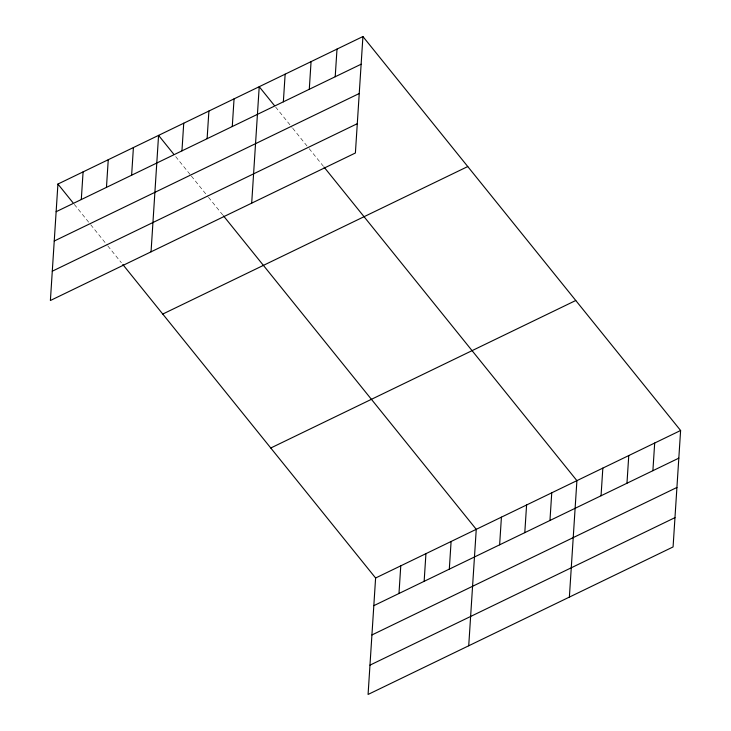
<?xml version="1.0" encoding="UTF-8"?>
<svg xmlns="http://www.w3.org/2000/svg" width="731" height="731" viewBox="0 0 731 731"><rect width="100%" height="100%" fill="white"/><g stroke="black" fill="none" stroke-linecap="round" stroke-linejoin="round"><path stroke-width="0.55" stroke-dasharray="3.65 2.74" d="M275.624 107.046L292.025 127.386M292.738 128.263L308.427 147.726M309.14 148.612L323.404 166.293M175.687 156.608L190.663 175.175M191.376 176.061L207.778 196.401M208.49 197.288L222.754 214.969M74.324 204.397L90.014 223.85M90.726 224.737L107.128 245.077M107.841 245.963L121.392 262.767"/><path stroke-width="1.1" d="M57.923 184.057L50.393 300.505L355.394 152.998L362.923 36.55L57.923 184.057L72.899 202.624M81.296 199.545L83.087 171.886M106.461 187.383L108.252 159.714M131.626 175.212L133.407 147.552M151.043 251.829L158.572 135.381L173.549 153.949M181.946 150.869L183.737 123.21M207.111 138.698L208.902 111.039M232.275 126.536L234.057 98.868M251.692 203.154L259.222 86.706L274.198 105.273M283.354 101.828L285.145 74.16M309.286 89.283L311.068 61.623M335.209 76.746L337 49.087M122.817 264.531L375.606 578.002L368.077 694.45L673.077 546.943L680.607 430.495L362.923 36.55M398.98 593.49L400.771 565.831M424.144 581.319L425.935 553.659M449.309 569.157L451.1 541.497M468.726 645.775L476.256 529.326L223.467 215.855M499.629 544.814L501.42 517.155M524.794 532.643L526.585 504.984M549.959 520.472L551.75 492.813M569.376 597.099L576.905 480.651L324.116 167.18M601.046 495.773L602.837 468.105M626.97 483.228L628.761 455.568M652.893 470.691L654.684 443.032M56.132 211.716L361.132 64.209M54.24 241.02L359.241 93.513M52.285 271.201L357.285 123.694M162.757 314.056L467.758 166.549M270.772 448.002L575.772 300.496M375.606 578.002L680.607 430.495M373.824 605.661L678.816 458.154M371.924 634.965L676.924 487.458M369.977 665.146L674.969 517.639"/></g></svg>
